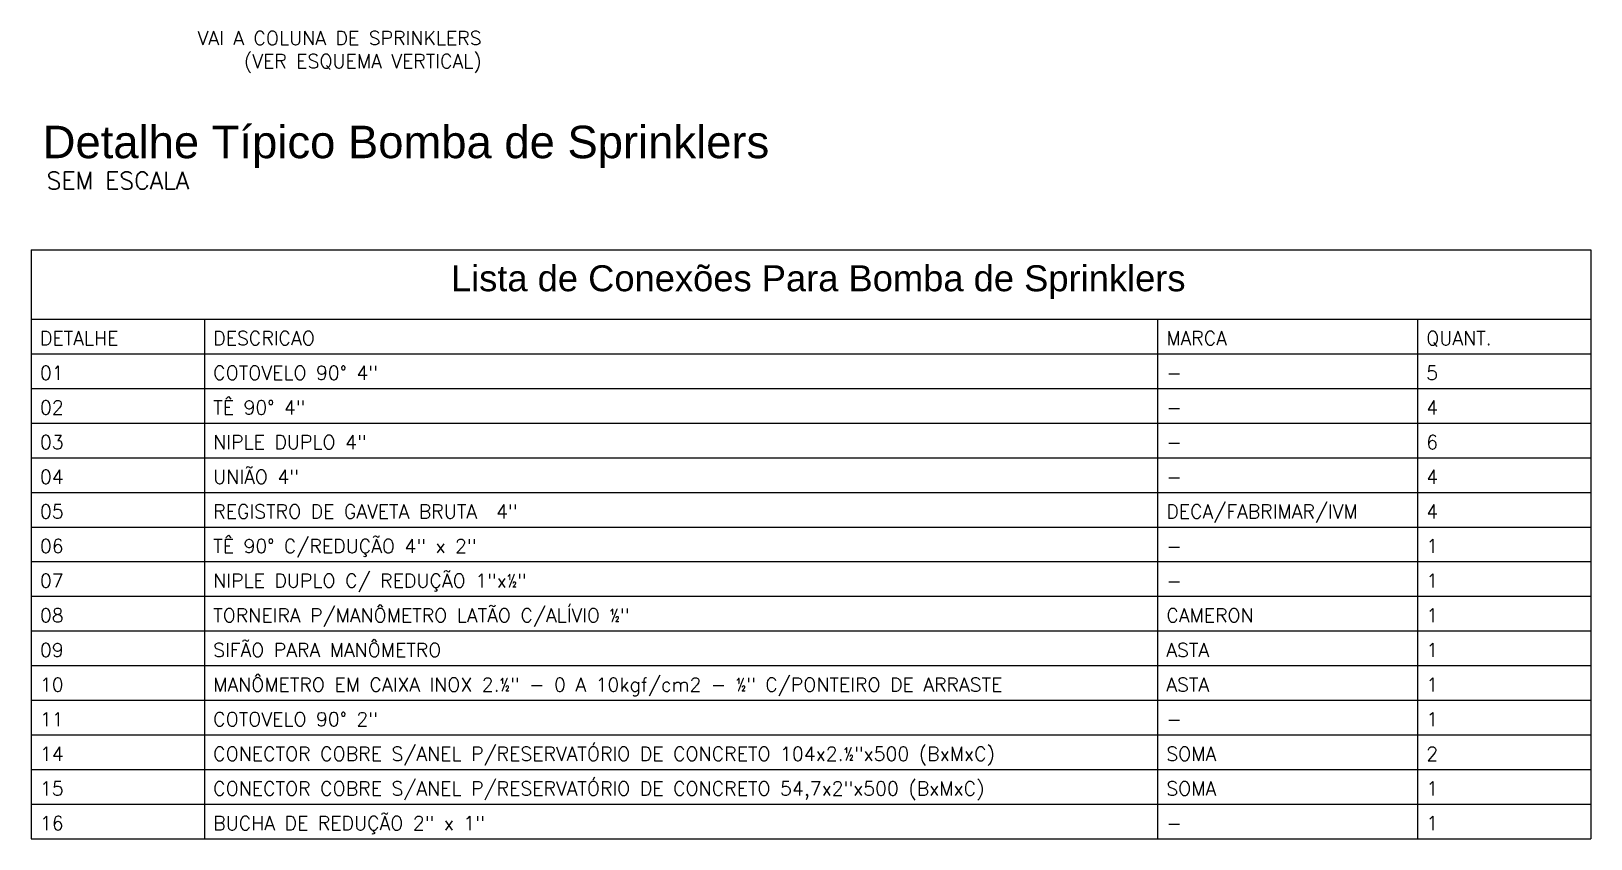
# Model space of a CAD drawing. Header units: millimetres. Extents: x 0 to 114, y 0 to 82.
# Drawn here: x 2.03 to 14.99, y 0.21 to 6.92 of the extents above; entities that cross this region are included whole.
import ezdxf
from ezdxf.enums import TextEntityAlignment as Align

# ---------------------------------------------------------------- set-up
doc = ezdxf.new("R2010")
doc.units = ezdxf.units.MM
doc.layers.add('INC-DETALHES-TXT', color=7, linetype='Continuous')
doc.layers.add('INC-TÍTULO', color=7, linetype='Continuous')
doc.styles.add('140-75', font='arial.ttf', dxfattribs={"height": 0.45})
doc.styles.add('60-75', font='romans.shx', dxfattribs={"height": 0.12})
doc.styles.add('T-125', font='ROMANS.SHX', dxfattribs={"height": 0.25})

# ---------------------------------------------------------------- blocks, each defined once
blk = doc.blocks.new('A$C4B832159')
at = {"layer": 'INC-DETALHES-TXT', "color": 254}
for p, q in [((-4.4989, -13.3549, -0.0556), (2.7011, -13.3549, -0.0556)), ((-4.4989, -13.3549, -0.0556), (-4.4989, -16.0749, -0.0556)), ((2.7011, -13.3549, -0.0556), (2.7011, -16.0749, -0.0556)), ((-4.4989, -13.6749, -0.0556), (2.7011, -13.6749, -0.0556)), ((-3.6989, -13.6749, -0.0556), (-3.6989, -16.0749, -0.0556)), ((0.7011, -13.6749, -0.0556), (0.7011, -16.0749, -0.0556)), ((1.9011, -13.6749, -0.0556), (1.9011, -16.0749, -0.0556)), ((-4.4989, -13.8349, -0.0556), (2.7011, -13.8349, -0.0556)), ((-4.4989, -16.0749, -0.0556), (2.7011, -16.0749, -0.0556))]:
    blk.add_line(p, q, dxfattribs=at)
at = {"layer": 'INC-DETALHES-TXT', "color": 252}
for p, q in [((-4.4989, -13.9949, -0.0556), (2.7011, -13.9949, -0.0556)), ((-4.4989, -14.1549, -0.0556), (2.7011, -14.1549, -0.0556)), ((-4.4989, -14.3149, -0.0556), (2.7011, -14.3149, -0.0556)), ((-4.4989, -14.4749, -0.0556), (2.7011, -14.4749, -0.0556)), ((-4.4989, -14.6349, -0.0556), (2.7011, -14.6349, -0.0556)), ((-4.4989, -14.7949, -0.0556), (2.7011, -14.7949, -0.0556)), ((-4.4989, -14.9549, -0.0556), (2.7011, -14.9549, -0.0556)), ((-4.4989, -15.1149, -0.0556), (2.7011, -15.1149, -0.0556)), ((-4.4989, -15.2749, -0.0556), (2.7011, -15.2749, -0.0556)), ((-4.4989, -15.4349, -0.0556), (2.7011, -15.4349, -0.0556)), ((-4.4989, -15.5949, -0.0556), (2.7011, -15.5949, -0.0556)), ((-4.4989, -15.7549, -0.0556), (2.7011, -15.7549, -0.0556)), ((-4.4989, -15.9149, -0.0556), (2.7011, -15.9149, -0.0556))]:
    blk.add_line(p, q, dxfattribs=at)
at = {"layer": 'INC-DETALHES-TXT', "color": 7, "style": '140-75'}
blk.add_text('Lista de Conexões Para Bomba de Sprinklers', height=0.12, dxfattribs=at).set_placement((-0.8658, -13.5009, -0.0556), align=Align.MIDDLE)
at = {"layer": 'INC-DETALHES-TXT', "color": 7, "style": 'T-125'}
for s, p in [('DETALHE', (-4.4589, -13.7949, -0.0556)), ('DESCRICAO', (-3.6589, -13.7949, -0.0556)), ('MARCA', (0.7411, -13.7949, -0.0556)), ('QUANT.', (1.9411, -13.7949, -0.0556)), ('01', (-4.4589, -13.9549, -0.0556)), ('COTOVELO 90° 4"', (-3.6589, -13.9549, -0.0556)), ('5', (1.9411, -13.9549, -0.0556)), ('-', (0.7411, -13.9549, -0.0556)), ('TÊ 90° 4"', (-3.6589, -14.1149, -0.0556)), ('02', (-4.4589, -14.1149, -0.0556)), ('-', (0.7411, -14.1149, -0.0556)), ('4', (1.9411, -14.1149, -0.0556)), ('03', (-4.4589, -14.2749, -0.0556)), ('NIPLE DUPLO 4" ', (-3.6589, -14.2749, -0.0556)), ('-', (0.7411, -14.2749, -0.0556)), ('6', (1.9411, -14.2749, -0.0556)), ('04', (-4.4589, -14.4349, -0.0556)), ('UNIÃO 4" ', (-3.6589, -14.4349, -0.0556)), ('4', (1.9411, -14.4349, -0.0556)), ('-', (0.7411, -14.4349, -0.0556)), ('05', (-4.4589, -14.5949, -0.0556)), ('REGISTRO DE GAVETA BRUTA  4" ', (-3.6589, -14.5949, -0.0556)), ('DECA/FABRIMAR/IVM', (0.7411, -14.5949, -0.0556)), ('4', (1.9411, -14.5949, -0.0556)), ('TÊ 90° C/REDUÇÃO 4" x 2"', (-3.6589, -14.7549, -0.0556)), ('06', (-4.4589, -14.7549, -0.0556)), ('-', (0.7411, -14.7549, -0.0556)), ('1', (1.9411, -14.7549, -0.0556)), ('07', (-4.4589, -14.9149, -0.0556)), ('NIPLE DUPLO C/ REDUÇÃO 1"x½"', (-3.6589, -14.9149, -0.0556)), ('-', (0.7411, -14.9149, -0.0556)), ('1', (1.9411, -14.9149, -0.0556)), ('08', (-4.4589, -15.0749, -0.0556)), ('TORNEIRA P/MANÔMETRO LATÃO C/ALÍVIO ½"', (-3.6589, -15.0749, -0.0556)), ('CAMERON', (0.7411, -15.0749, -0.0556)), ('1', (1.9411, -15.0749, -0.0556)), ('09', (-4.4589, -15.2349, -0.0556)), ('SIFÃO PARA MANÔMETRO', (-3.6589, -15.2349, -0.0556)), ('ASTA', (0.7411, -15.2349, -0.0556)), ('1', (1.9411, -15.2349, -0.0556)), ('10', (-4.4589, -15.3949, -0.0556)), ('MANÔMETRO EM CAIXA INOX 2.½" - 0 A 10kgf/cm2 - ½" C/PONTEIRO DE ARRASTE', (-3.6589, -15.3949, -0.0556)), ('ASTA', (0.7411, -15.3949, -0.0556)), ('1', (1.9411, -15.3949, -0.0556)), ('11', (-4.4589, -15.5549, -0.0556)), ('COTOVELO 90° 2" ', (-3.6589, -15.5549, -0.0556)), ('-', (0.7411, -15.5549, -0.0556)), ('1', (1.9411, -15.5549, -0.0556)), ('14', (-4.4589, -15.7149, -0.0556)), ('CONECTOR COBRE S/ANEL P/RESERVATÓRIO DE CONCRETO 104x2.½"x500 (BxMxC)', (-3.6589, -15.7149, -0.0556)), ('SOMA', (0.7411, -15.7149, -0.0556)), ('2', (1.9411, -15.7149, -0.0556)), ('15', (-4.4589, -15.8749, -0.0556)), ('CONECTOR COBRE S/ANEL P/RESERVATÓRIO DE CONCRETO 54,7x2"x500 (BxMxC)', (-3.6589, -15.8749, -0.0556)), ('SOMA', (0.7411, -15.8749, -0.0556)), ('1', (1.9411, -15.8749, -0.0556)), ('16', (-4.4589, -16.0349, -0.0556)), ('BUCHA DE REDUÇÃO 2" x 1"', (-3.6589, -16.0349, -0.0556)), ('1', (1.9411, -16.0349, -0.0556)), ('-', (0.7411, -16.0349, -0.0556))]:
    blk.add_text(s, height=0.064, dxfattribs=at).set_placement(p)
at = {"layer": 'INC-DETALHES-TXT', "insert": (-2.4198, -12.3445, -1.0812), "char_height": 0.064, "width": 1.398166, "attachment_point": 3, "style": '60-75'}
blk.add_mtext('VAI A COLUNA DE SPRINKLERS \\P(VER ESQUEMA VERTICAL)', dxfattribs=at)
at = {"layer": 'INC-TÍTULO'}
for s, height, style, p in [('Detalhe Típico Bomba de Sprinklers', 0.15, '140-75', (-4.4459, -12.9314, -0.2786)), ('SEM ESCALA', 0.08, '60-75', (-4.4283, -13.0745, -0.2786))]:
    blk.add_text(s, height=height, dxfattribs=dict(at, style=style)).set_placement(p)

msp = doc.modelspace()

# ---------------------------------------------------------------- block references
at = {"color": 7, "xscale": 1.8, "yscale": 1.8, "zscale": 1.8}
msp.add_blockref('A$C4B832159', (10.124, 29.141, 0.1), dxfattribs=at)

doc.saveas('drawing.dxf')
